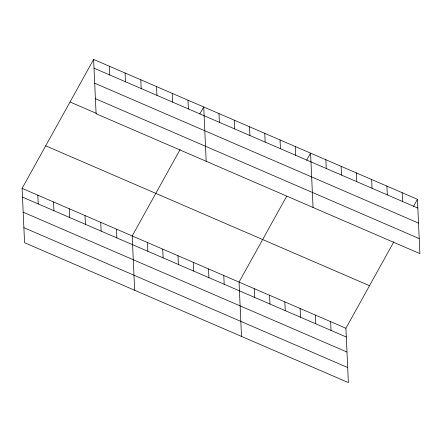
<?xml version="1.0" encoding="UTF-8"?>
<svg xmlns="http://www.w3.org/2000/svg" width="442" height="442" viewBox="0 0 442 442"><rect width="100%" height="100%" fill="white"/><g stroke="black" fill="none" stroke-linecap="round" stroke-linejoin="round"><path stroke-width="0.66" d="M393.828 241.851L345.904 328.257L348.373 382.579L24.564 242.702L22.1 188.38L93.627 59.421L417.436 199.298L419.9 253.62L96.096 113.743L93.627 59.421M180.115 149.534L132.197 235.94L134.661 290.261M199.79 114.069L203.723 106.975L206.187 161.302M286.648 196.281L239.05 282.101L241.514 336.423M306.643 160.231L310.577 153.136L313.046 207.458M413.497 206.392L417.436 199.298M94.024 68.173L417.828 208.055M94.71 83.212L418.513 223.088M95.411 98.704L419.215 238.581M70.024 101.975L96.444 113.39M45.703 145.821L369.512 285.703M22.1 188.38L345.904 328.257M22.498 197.138L346.301 337.014M23.183 212.177L346.987 352.053M23.885 227.669L347.688 367.545M402.17 192.701L402.568 201.458M386.905 186.11L387.303 194.867M371.639 179.513L372.037 188.27M356.374 172.921L356.771 181.679M341.108 166.325L341.506 175.082M325.842 159.733L326.24 168.485M330.638 321.666L331.036 330.423M315.378 315.069L315.77 323.826M295.311 146.545L295.709 155.297M300.112 308.477L300.51 317.234M280.046 139.948L280.443 148.705M284.847 301.88L285.245 310.638M264.78 133.357L265.178 142.109M269.581 295.289L269.979 304.046M249.515 126.76L249.912 135.517M254.316 288.692L254.714 297.449M234.254 120.163L234.647 128.92M218.989 113.572L219.387 122.329M223.785 275.504L224.182 284.261M208.519 268.913L208.917 277.664M187.994 100.185L188.391 108.942M193.253 262.316L193.651 271.073M172.264 93.389L172.662 102.146M177.988 255.725L178.386 264.476M156.54 86.593L156.938 95.35M162.722 249.128L163.12 257.885M140.81 79.803L141.208 88.56M147.457 242.531L147.855 251.288M125.08 73.007L125.478 81.764M109.356 66.212L109.754 74.969M116.467 229.144L116.865 237.901M100.737 222.354L101.135 231.105M85.013 215.558L85.411 224.315M69.284 208.762L69.681 217.519M53.554 201.966L53.952 210.723M37.83 195.176L38.227 203.933"/></g></svg>
